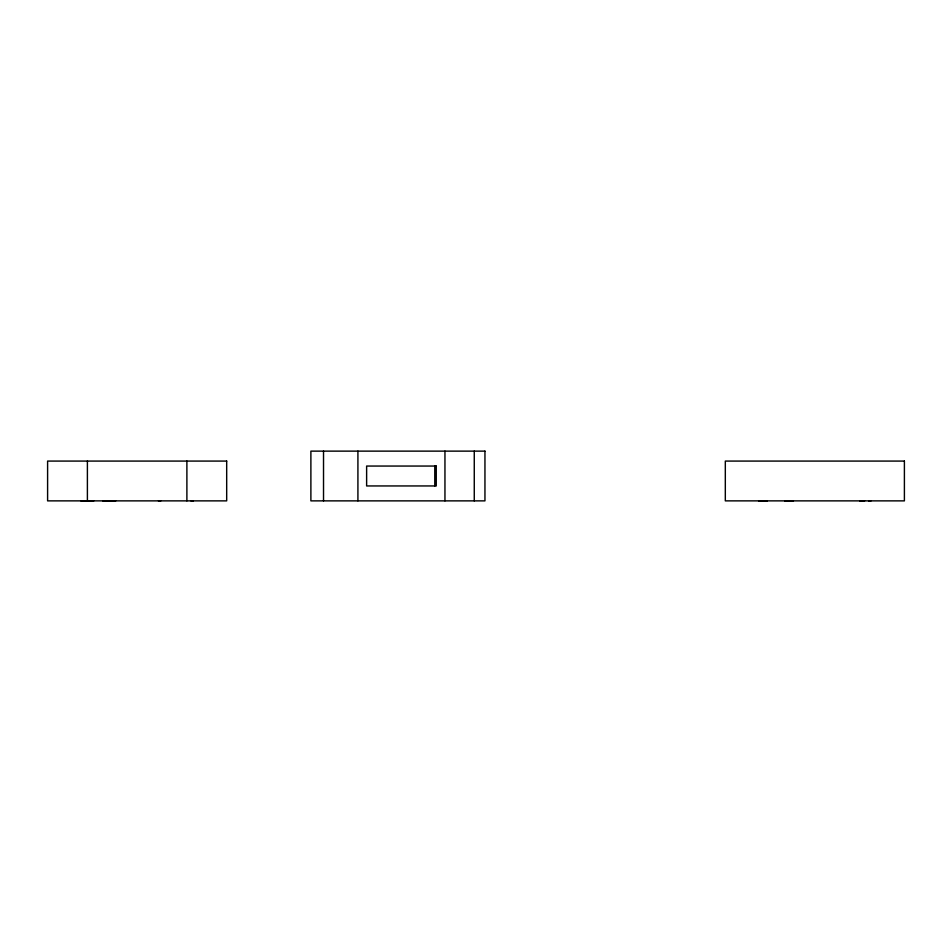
<?xml version="1.0" encoding="UTF-8"?>
<svg xmlns="http://www.w3.org/2000/svg" width="952" height="952" viewBox="0 0 952 952"><rect width="100%" height="100%" fill="white"/><g stroke="black" fill="none" stroke-linecap="round" stroke-linejoin="round"><path stroke-width="1.43" d="M80.884 500.871L93.784 500.871M102.792 500.871L115.704 500.871M158.46 500.871L160.793 500.871M190.947 500.871L193.28 500.871M758.601 500.871L767.3 500.871M784.722 500.871L793.421 500.871M859.632 500.871L864.606 500.871M868.676 500.871L871.009 500.871M474.263 451.129L474.263 500.871M444.953 451.129L444.953 500.871M434.79 466.052L434.79 485.948M357.916 451.129L357.916 500.871M323.525 451.129L323.525 500.871M186.889 461.077L186.889 500.871M87.394 461.077L87.394 500.871M484.949 451.129L310.887 451.129L310.887 500.871L484.949 500.871L484.949 451.129M226.683 461.077L47.6 461.077L47.6 500.871L226.683 500.871L226.683 461.077M904.4 461.077L725.317 461.077L725.317 500.871L904.4 500.871L904.4 461.077M436.242 466.052L366.627 466.052L366.627 485.948L436.242 485.948L436.242 466.052"/></g></svg>
